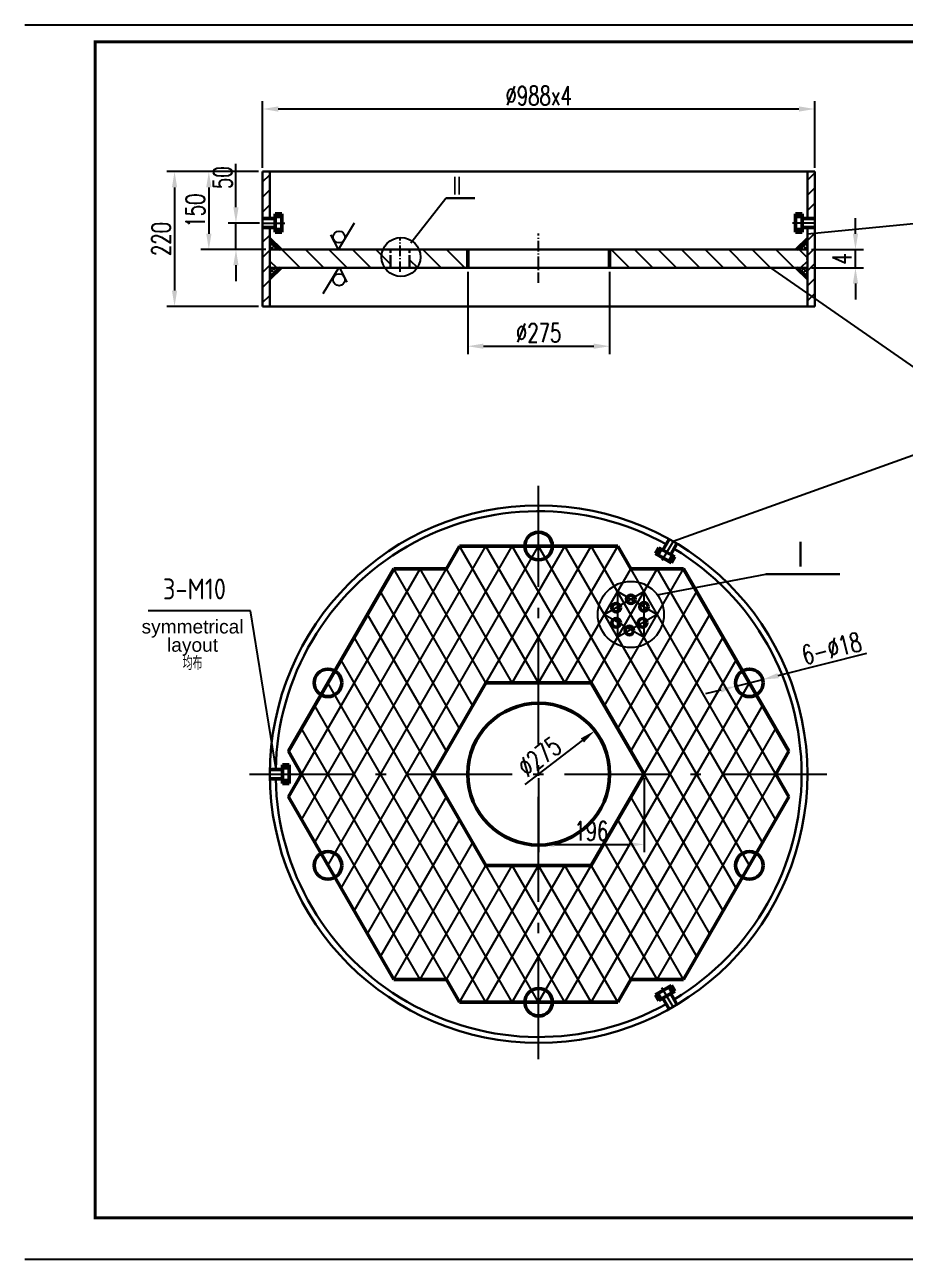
# Model space of a CAD drawing. Extents: x 25064 to 67879, y 10 to 12625.
# Drawn here: x 63701 to 65798, y 26 to 2966 of the extents above; entities that cross this region are included whole.
import ezdxf

# ---------------------------------------------------------------- set-up
doc = ezdxf.new("R2010")
doc.units = 0
doc.linetypes.add('CENTER', pattern=[1.875, 1.25, -0.25, 0.125, -0.25])
doc.linetypes.add('DASHDOT-M', pattern=[36, 30, -3, 0, -3])
doc.layers.get('DEFPOINTS').update_dxf_attribs({"linetype": 'CONTINUOUS'})
for name, color, linetype in [('1', 2, 'CONTINUOUS'), ('TEXT', 2, 'CONTINUOUS'), ('中心线', 3, 'CENTER'), ('图层1', 2, 'CONTINUOUS')]:
    doc.layers.add(name, color=color, linetype=linetype)
for name, color, linetype, lineweight in [('2', 1, 'CONTINUOUS', 30), ('CDR_DWG3', 1, 'DASHDOT-M', 30), ('图层2', 1, 'CONTINUOUS', 50)]:
    doc.layers.add(name, color=color, linetype=linetype, lineweight=lineweight)
doc.styles.add('GB', font='gbenor.shx', dxfattribs={"width": 0.9, "bigfont": 'gbcbig.shx'})
doc.styles.add('HZTXT', font='txt', dxfattribs={"width": 0.7, "bigfont": 'HZ.SHX'})
doc.styles.add('样式 1', font='gbenor.shx', dxfattribs={"bigfont": 'gbcbig.shx'})
doc.dimstyles.new('1', dxfattribs={"dimscale": 15, "dimtxt": 3, "dimasz": 2.5, "dimexe": 1.25, "dimexo": 0.625, "dimtad": 1, "dimdec": 0, "dimdsep": 46, "dimlunit": 6, "dimtxsty": 'HZTXT', "dimcen": 2.5, "dimclrt": 256, "dimadec": 0, "dimazin": 0, "dimtfac": 1, "dimtdec": 0, "dimtmove": 0, "dimatfit": 3, "dimfxl": 0, "dimtolj": 1, "dimtzin": 0, "dimarcsym": 0})

# ---------------------------------------------------------------- blocks, each defined once
blk = doc.blocks.new('*D99')
at = {"layer": '1', "color": 0, "lineweight": -2}
for p, q in [((65679.2, 2467.6), (65679.2, 2505.1)), ((65574.2, 2430.1), (65698, 2430.1)), ((65679.2, 2386.5), (65679.2, 2430.1)), ((65574.2, 2386.5), (65698, 2386.5)), ((65679.2, 2349), (65679.2, 2311.5))]:
    blk.add_line(p, q, dxfattribs=at)
at = {"layer": '1', "color": 0}
for points in [[(65673, 2467.6), (65685.5, 2467.6), (65679.2, 2430.1)], [(65673, 2349), (65685.5, 2349), (65679.2, 2386.5)]]:
    blk.add_solid(points, dxfattribs=at)
at = {"layer": 'DEFPOINTS', "color": 0}
for p in [(65564.8, 2430.1), (65679.2, 2430.1), (65564.8, 2386.5)]:
    blk.add_point(p, dxfattribs=at)
at = {"layer": '1', "insert": (65647.4, 2408.3), "char_height": 45, "attachment_point": 5, "rotation": 90, "style": 'HZTXT'}
blk.add_mtext('\\A1;4', dxfattribs=at)
blk = doc.blocks.new('*D100')
at = {"layer": '1', "color": 0, "lineweight": -2}
for p, q in [((64267.4, 2625), (64267.4, 2783.5)), ((64304.9, 2764.8), (65544.7, 2764.8)), ((65582.2, 2625), (65582.2, 2783.5))]:
    blk.add_line(p, q, dxfattribs=at)
at = {"layer": '1', "color": 0}
for points in [[(64304.9, 2771), (64304.9, 2758.5), (64267.4, 2764.8)], [(65544.7, 2771), (65544.7, 2758.5), (65582.2, 2764.8)]]:
    blk.add_solid(points, dxfattribs=at)
at = {"layer": 'DEFPOINTS', "color": 0}
for p in [(65582.2, 2764.8), (64267.4, 2615.6), (65582.2, 2615.6)]:
    blk.add_point(p, dxfattribs=at)
at = {"layer": '1', "insert": (64924.8, 2796.7), "char_height": 45, "attachment_point": 5, "style": 'HZTXT'}
blk.add_mtext('\\A1;%%C988x4', dxfattribs=at)
blk = doc.blocks.new('*D98')
at = {"layer": 'DEFPOINTS', "color": 0}
for p in [(64204, 2493.3), (64269.6, 2493.3), (64284.8, 2430.1)]:
    blk.add_point(p, dxfattribs=at)
at = {"layer": '图层1', "color": 0, "lineweight": -2}
for p, q in [((64204, 2530.8), (64204, 2634.3)), ((64260.2, 2493.3), (64185.2, 2493.3)), ((64204, 2430.1), (64204, 2493.3)), ((64275.4, 2430.1), (64185.2, 2430.1)), ((64204, 2392.6), (64204, 2355.1))]:
    blk.add_line(p, q, dxfattribs=at)
at = {"layer": '图层1', "color": 0}
for points in [[(64197.7, 2530.8), (64210.2, 2530.8), (64204, 2493.3)], [(64197.7, 2392.6), (64210.2, 2392.6), (64204, 2430.1)]]:
    blk.add_solid(points, dxfattribs=at)
at = {"layer": '图层1', "insert": (64172.1, 2601.3), "char_height": 45, "attachment_point": 5, "rotation": 90, "style": 'HZTXT'}
blk.add_mtext('\\A1;50', dxfattribs=at)
blk = doc.blocks.new('*D111')
at = {"layer": 'DEFPOINTS', "color": 0}
for p in [(64924.8, 1180.9), (65175.7, 1180.9), (65175.7, 1013.4)]:
    blk.add_point(p, dxfattribs=at)
at = {"layer": '图层1', "color": 0, "lineweight": -2}
for p, q in [((64924.8, 1171.6), (64924.8, 994.7)), ((65175.7, 1171.6), (65175.7, 994.7)), ((64962.3, 1013.4), (65138.2, 1013.4))]:
    blk.add_line(p, q, dxfattribs=at)
at = {"layer": '图层1', "color": 0}
for points in [[(64962.3, 1019.7), (64962.3, 1007.2), (64924.8, 1013.4)], [(65138.2, 1019.7), (65138.2, 1007.2), (65175.7, 1013.4)]]:
    blk.add_solid(points, dxfattribs=at)
at = {"layer": '图层1', "insert": (65050.2, 1045.3), "char_height": 45, "attachment_point": 5, "style": 'HZTXT'}
blk.add_mtext('\\A1;196', dxfattribs=at)
blk = doc.blocks.new('*D122')
at = {"layer": 'DEFPOINTS', "color": 0}
for p in [(65394.8, 1390.2), (65458.3, 1406.2)]:
    blk.add_point(p, dxfattribs=at)
at = {"layer": '图层1', "color": 0, "lineweight": -2}
for p, q in [((65705.5, 1468.3), (65494.7, 1415.3)), ((65394.8, 1390.2), (65458.3, 1406.2)), ((65358.4, 1381.1), (65322, 1371.9))]:
    blk.add_line(p, q, dxfattribs=at)
at = {"layer": '图层1', "color": 0}
for points in [[(65493.2, 1421.4), (65496.2, 1409.3), (65458.3, 1406.2)], [(65356.9, 1387.1), (65359.9, 1375), (65394.8, 1390.2)]]:
    blk.add_solid(points, dxfattribs=at)
at = {"layer": '图层1', "insert": (65622.4, 1480.3), "char_height": 45, "attachment_point": 5, "rotation": 14.1076, "style": 'HZTXT'}
blk.add_mtext('\\A1;6-%%C18', dxfattribs=at)
blk = doc.blocks.new('*D131')
at = {"layer": 'DEFPOINTS', "color": 0}
for p in [(64755.9, 2386.5), (65093.7, 2386.5), (65093.7, 2199.9)]:
    blk.add_point(p, dxfattribs=at)
at = {"layer": '图层1', "color": 0, "lineweight": -2}
for p, q in [((64755.9, 2377.1), (64755.9, 2181.2)), ((65093.7, 2377.1), (65093.7, 2181.2)), ((64793.4, 2199.9), (65056.2, 2199.9))]:
    blk.add_line(p, q, dxfattribs=at)
at = {"layer": '图层1', "color": 0}
for points in [[(64793.4, 2206.2), (64793.4, 2193.7), (64755.9, 2199.9)], [(65056.2, 2206.2), (65056.2, 2193.7), (65093.7, 2199.9)]]:
    blk.add_solid(points, dxfattribs=at)
at = {"layer": '图层1', "insert": (64924.8, 2231.8), "char_height": 45, "attachment_point": 5, "style": 'HZTXT'}
blk.add_mtext('\\A1;%%C275', dxfattribs=at)
blk = doc.blocks.new('*D132')
at = {"layer": 'DEFPOINTS', "color": 0}
for p in [(65058.5, 1284.2), (64791.1, 1077.7)]:
    blk.add_point(p, dxfattribs=at)
at = {"layer": '图层1', "color": 0, "lineweight": -2}
blk.add_line((64892.9, 1156.3), (65028.9, 1261.2), dxfattribs=at)
at = {"layer": '图层1', "color": 0}
blk.add_solid([(65025, 1266.2), (65032.7, 1256.3), (65058.5, 1284.2)], dxfattribs=at)
at = {"layer": '图层1', "insert": (64926.6, 1222.5), "char_height": 45, "attachment_point": 5, "rotation": 37.6665, "style": 'HZTXT'}
blk.add_mtext('\\A1;%%C275', dxfattribs=at)
blk = doc.blocks.new('*D143')
at = {"layer": 'DEFPOINTS', "color": 0}
for p in [(64267.4, 2615.6), (64139.4, 2430.1), (64267.4, 2430.1)]:
    blk.add_point(p, dxfattribs=at)
at = {"layer": '图层1', "color": 0, "lineweight": -2}
for p, q in [((64258, 2615.6), (64120.7, 2615.6)), ((64139.4, 2578.1), (64139.4, 2467.6)), ((64258, 2430.1), (64120.7, 2430.1))]:
    blk.add_line(p, q, dxfattribs=at)
at = {"layer": '图层1', "color": 0}
for points in [[(64133.2, 2578.1), (64145.7, 2578.1), (64139.4, 2615.6)], [(64133.2, 2467.6), (64145.7, 2467.6), (64139.4, 2430.1)]]:
    blk.add_solid(points, dxfattribs=at)
at = {"layer": '图层1', "insert": (64107.5, 2522.8), "char_height": 45, "attachment_point": 5, "rotation": 90, "style": 'HZTXT'}
blk.add_mtext('\\A1;150', dxfattribs=at)
blk = doc.blocks.new('*D144')
at = {"layer": 'DEFPOINTS', "color": 0}
for p in [(64267.4, 2615.6), (64057.8, 2294.8), (64267.4, 2294.8)]:
    blk.add_point(p, dxfattribs=at)
at = {"layer": '图层1', "color": 0, "lineweight": -2}
for p, q in [((64258, 2615.6), (64039, 2615.6)), ((64057.8, 2578.1), (64057.8, 2332.3)), ((64258, 2294.8), (64039, 2294.8))]:
    blk.add_line(p, q, dxfattribs=at)
at = {"layer": '图层1', "color": 0}
for points in [[(64051.5, 2578.1), (64064, 2578.1), (64057.8, 2615.6)], [(64051.5, 2332.3), (64064, 2332.3), (64057.8, 2294.8)]]:
    blk.add_solid(points, dxfattribs=at)
at = {"layer": '图层1', "insert": (64025.9, 2455.2), "char_height": 45, "attachment_point": 5, "rotation": 90, "style": 'HZTXT'}
blk.add_mtext('\\A1;220', dxfattribs=at)

msp = doc.modelspace()

# ---------------------------------------------------------------- hatches: boundary and pattern name
at = {"layer": '图层1'}
h = msp.add_hatch(dxfattribs=at)
h.set_pattern_fill('ANSI31', color=256, scale=8, style=0)
h.paths.add_polyline_path([(64284.80148, 2615.60992), (64267.38987, 2615.60992), (64267.38987, 2504.1089), (64284.80148, 2504.1089)])
h.paths.add_polyline_path([(64284.80148, 2482.39486), (64267.38987, 2482.39486), (64267.38987, 2294.79145), (64284.80148, 2294.79145)])
h.paths.add_polyline_path([(65582.21309, 2615.60992), (65564.80148, 2615.60992), (65564.80148, 2504.1089), (65582.21309, 2504.1089)])
h.paths.add_polyline_path([(65582.21309, 2468.55974), (65564.80148, 2466.84821), (65564.80148, 2325.49634), (65582.21309, 2313.41127)])
h.paths.add_polyline_path([(65582.21309, 2482.39486), (65564.80148, 2482.39486), (65564.80148, 2466.84821), (65582.21309, 2468.55974)])
h.paths.add_polyline_path([(65582.21309, 2313.41127), (65564.80148, 2325.49634), (65564.80148, 2294.79145), (65582.21309, 2294.79145)])
h = msp.add_hatch(dxfattribs=at)
h.set_pattern_fill('ANSI37', color=256, scale=2, style=0)
h.paths.add_polyline_path([(64284.80148, 2455.77416), (64284.80148, 2430.06742), (64310.50821, 2430.06742)])
h.paths.add_polyline_path([(64310.50821, 2386.51187), (64284.80148, 2386.51187), (64284.80148, 2360.80513)])
h = msp.add_hatch(dxfattribs=at)
h.set_pattern_fill('ANSI37', color=256, scale=2, style=0)
h.set_pattern_definition([(135, (129849.603, 0), (4.49012806, 4.49012806), []), (45, (129849.603, 0), (4.49012806, -4.49012806), [])])
h.paths.add_polyline_path([(65564.80148, 2455.77416), (65564.80148, 2430.06742), (65539.09474, 2430.06742)])
h.paths.add_polyline_path([(65539.09474, 2386.51187), (65564.80148, 2386.51187), (65564.80148, 2360.80513)])

# ---------------------------------------------------------------- linework, layer by layer
at = {"layer": '1'}
msp.add_line((64620.11031, 2445.94595), (64703.47107, 2552.40196), dxfattribs=at)
at = {"layer": '2'}
for p, q in [((64267.38987, 2294.79145), (64267.38987, 2615.60992)), ((64267.38987, 2615.60992), (65582.21309, 2615.60992)), ((64284.80148, 2504.1089), (64284.80148, 2615.60992)), ((65564.80148, 2504.1089), (65564.80148, 2615.60992)), ((65582.21309, 2294.79145), (65582.21309, 2615.60992)), ((64703.47107, 2552.40196), (64772.764, 2552.40196)), ((64284.80148, 2294.79145), (64284.80148, 2482.39486)), ((65564.80148, 2294.79145), (65564.80148, 2482.39486)), ((65564.80148, 2430.06742), (64284.80148, 2430.06742)), ((64284.80148, 2430.06742), (64284.80148, 2386.51187)), ((65564.80148, 2430.06742), (65564.80148, 2386.51187)), ((65564.80148, 2430.06742), (65564.80148, 2386.51187)), ((64284.80148, 2386.51187), (65564.80148, 2386.51187)), ((64267.38987, 2294.79145), (64284.80148, 2294.79145)), ((64267.38987, 2294.79145), (65582.21309, 2294.79145)), ((65582.21309, 2294.79145), (65564.80148, 2294.79145)), ((65465.80766, 1656.98056), (65642.02123, 1656.98056))]:
    msp.add_line(p, q, dxfattribs=at)
msp.add_lwpolyline([(63868.98993, 124.54524, 7, 7, 0), (67781.98993, 124.54524, 7, 7, 0), (67781.98993, 2924.54524, 7, 7, 0), (63868.98993, 2924.54524, 7, 7, 0)], format="xyseb", close=True, dxfattribs=at)
msp.add_circle((64924.80148, 1180.92761), 640, dxfattribs=at)
for start, end in [(60.99364594, 179.00635406), (300.99364594, 59.00635406), (180.99364594, 299.00635406)]:
    msp.add_arc((64924.80148, 1180.92761), 626.07071, start, end, dxfattribs=at)
at = {"layer": 'CDR_DWG3'}
for p, q in [((64571.82273, 2386.51187), (64571.82273, 2428.78697)), ((64617.49906, 2386.51187), (64617.49906, 2428.78697))]:
    msp.add_line(p, q, dxfattribs=at)
msp.add_point((65564.80148, 2407.65296), dxfattribs=at)
at = {"layer": 'DEFPOINTS'}
for p in [(65748.29231, 2430.06742), (65770.56373, 2386.51187)]:
    msp.add_point(p, dxfattribs=at)
at = {"layer": 'TEXT'}
for p, q in [((63700.90805, 2965.55534), (67878.91264, 2965.55534)), ((64313.39473, 2430.06742), (64356.95028, 2386.51187)), ((64369.39187, 2430.06742), (64412.94743, 2386.51187)), ((64425.38901, 2430.06742), (64468.94457, 2386.51187)), ((64481.38616, 2430.06742), (64524.94171, 2386.51187)), ((64537.3833, 2430.06742), (64571.82273, 2395.62799)), ((64649.37759, 2430.06742), (64692.93314, 2386.51187)), ((64705.37473, 2430.06742), (64748.93028, 2386.51187)), ((65097.35473, 2430.06742), (65140.91028, 2386.51187)), ((65153.35187, 2430.06742), (65196.90743, 2386.51187)), ((65209.34902, 2430.06742), (65252.90457, 2386.51187)), ((65209.34902, 2430.06742), (65252.90457, 2386.51187)), ((65265.34616, 2430.06742), (65308.90171, 2386.51187)), ((65321.3433, 2430.06742), (65364.89886, 2386.51187)), ((65377.34044, 2430.06742), (65420.896, 2386.51187)), ((65433.33759, 2430.06742), (65476.89314, 2386.51187)), ((65489.33473, 2430.06742), (65532.89029, 2386.51187)), ((65545.33187, 2430.06742), (65564.80148, 2410.59782)), ((64284.80148, 2402.66353), (64300.95314, 2386.51187)), ((64617.49906, 2405.94881), (64636.936, 2386.51187)), ((65564.80148, 2402.66353), (65548.64982, 2386.51187)), ((63700.90805, 25.55535), (67875.08988, 25.55535)), ((63700.90805, 25.55535), (67875.08993, 25.55535)), ((63717.51413, 25.55535), (67875.08988, 25.55535)), ((63721.33689, 25.55535), (67878.91264, 25.55535))]:
    msp.add_line(p, q, dxfattribs=at)
msp.add_circle((64596.92024, 2412.33913), 46.38013, dxfattribs=at)
at = {"layer": '中心线', "ltscale": 20}
for p, q in [((64594.66089, 2376.85019), (64594.66089, 2456.04211)), ((64924.80148, 2350.7598), (64924.80148, 2468.34723))]:
    msp.add_line(p, q, dxfattribs=at)
at = {"layer": '中心线', "ltscale": 200}
for p, q in [((64924.80148, 501.98501), (64924.80148, 1867.68378)), ((64236.36207, 1180.92761), (65613.24089, 1180.92761))]:
    msp.add_line(p, q, dxfattribs=at)
at = {"layer": '图层1'}
for p, q in [((64267.38987, 2493.25188), (64320.00559, 2493.25188)), ((64448.55425, 2430.47272), (64486.62151, 2493.48043)), ((65582.21309, 2493.25188), (65529.59737, 2493.25188)), ((65889.05179, 2498.7215), (65564.80148, 2466.84821)), ((64448.30938, 2430.06742), (64430.06444, 2465.23559)), ((64449.2237, 2387.55951), (64411.15645, 2324.5518)), ((64449.46857, 2387.96481), (64467.71351, 2352.79664)), ((65476.89314, 2386.51187), (65889.05179, 2100.44028)), ((65889.05179, 1965.98893), (65244.80148, 1735.18387)), ((65244.80148, 1735.18387), (65218.49362, 1689.61731)), ((64360.31424, 1072.29199), (64736.63906, 1724.10571)), ((64391.67464, 1017.97418), (64799.35987, 1724.10571)), ((64423.03504, 963.65637), (64862.08067, 1724.10571)), ((64454.39544, 909.33856), (64924.80148, 1724.10571)), ((64485.75585, 855.02075), (64987.52228, 1724.10571)), ((64924.80148, 1398.19885), (64736.63906, 1724.10571)), ((64987.52228, 1398.19885), (64799.35987, 1724.10571)), ((64862.08067, 1398.19885), (65050.24309, 1724.10571)), ((65363.84711, 855.02075), (64862.08067, 1724.10571)), ((64924.80148, 1398.19885), (65112.96389, 1724.10571)), ((65395.20751, 909.33856), (64924.80148, 1724.10571)), ((65426.56791, 963.65637), (64987.52228, 1724.10571)), ((65457.92832, 1017.97418), (65050.24309, 1724.10571)), ((65489.28872, 1072.29199), (65112.96389, 1724.10571)), ((64328.95383, 1126.6098), (64642.55786, 1669.7879)), ((64328.95383, 1235.24542), (64579.83705, 1669.7879)), ((64767.99947, 1343.88104), (64579.83705, 1669.7879)), ((64799.35987, 1398.19885), (64642.55786, 1669.7879)), ((64799.35987, 1398.19885), (64642.55786, 1669.7879)), ((64862.08067, 1398.19885), (64705.27866, 1669.7879)), ((64987.52228, 1398.19885), (65144.32429, 1669.7879)), ((65050.24309, 1398.19885), (65207.0451, 1669.7879)), ((65050.24309, 1398.19885), (65207.0451, 1669.7879)), ((65081.60349, 1343.88104), (65269.7659, 1669.7879)), ((65520.64912, 1126.6098), (65207.0451, 1669.7879)), ((65207.41428, 1608.23973), (65465.80766, 1656.98056)), ((65520.64912, 1235.24542), (65269.7659, 1669.7879)), ((64736.63906, 1289.56323), (64548.47665, 1615.47009)), ((65175.6847, 1615.47009), (65081.60349, 1561.15228)), ((65112.96389, 1289.56323), (65301.12631, 1615.47009)), ((65112.96389, 1615.47009), (65207.0451, 1561.15228)), ((65112.96389, 1506.83447), (65112.96389, 1615.47009)), ((65175.6847, 1506.83447), (65175.6847, 1615.47009)), ((64238.57197, 1569.48988), (63994.60772, 1569.48988)), ((64299.8334, 1191.78463), (64238.57197, 1569.48988)), ((64705.27866, 1235.24542), (64517.11625, 1561.15228)), ((65081.60349, 1561.15228), (65175.6847, 1506.83447)), ((65207.0451, 1561.15228), (65112.96389, 1506.83447)), ((65144.32429, 1235.24542), (65332.48671, 1561.15228)), ((64987.52228, 637.74951), (64485.75585, 1506.83447)), ((64862.08067, 637.74951), (65363.84711, 1506.83447)), ((64924.80148, 637.74951), (64454.39544, 1452.51666)), ((64924.80148, 637.74951), (65395.20751, 1452.51666)), ((64862.08067, 637.74951), (64423.03504, 1398.19885)), ((64987.52228, 637.74951), (65426.56791, 1398.19885)), ((64799.35987, 637.74951), (64391.67464, 1343.88104)), ((65050.24309, 637.74951), (65457.92832, 1343.88104)), ((64736.63906, 637.74951), (64360.31424, 1289.56323)), ((65112.96389, 637.74951), (65489.28872, 1289.56323)), ((64642.55786, 692.06732), (64328.95383, 1235.24542)), ((65207.0451, 692.06732), (65520.64912, 1235.24542)), ((64284.80148, 1180.92761), (64337.4172, 1180.92761)), ((64579.83705, 692.06732), (64328.95383, 1126.6098)), ((64517.11625, 800.70294), (64705.27866, 1126.6098)), ((65332.48671, 800.70294), (65144.32429, 1126.6098)), ((65269.7659, 692.06732), (65520.64912, 1126.6098)), ((64548.47665, 746.38513), (64736.63906, 1072.29199)), ((65301.12631, 746.38513), (65112.96389, 1072.29199)), ((64579.83705, 692.06732), (64767.99947, 1017.97418)), ((65269.7659, 692.06732), (65081.60349, 1017.97418)), ((64642.55786, 692.06732), (64799.35987, 963.65637)), ((64642.55786, 692.06732), (64799.35987, 963.65637)), ((64705.27866, 692.06732), (64862.08067, 963.65637)), ((64736.63906, 637.74951), (64924.80148, 963.65637)), ((64799.35987, 637.74951), (64987.52228, 963.65637)), ((65050.24309, 637.74951), (64862.08067, 963.65637)), ((65112.96389, 637.74951), (64924.80148, 963.65637)), ((65144.32429, 692.06732), (64987.52228, 963.65637)), ((65207.0451, 692.06732), (65050.24309, 963.65637)), ((65207.0451, 692.06732), (65050.24309, 963.65637)), ((65244.80148, 626.67135), (65218.49362, 672.2379))]:
    msp.add_line(p, q, dxfattribs=at)
for centre, radius in [((64449.46552, 2459.91546), 14.12243), ((64449.46552, 2358.11677), 14.12243), ((65144.32429, 1561.15228), 78.72468)]:
    msp.add_circle(centre, radius, dxfattribs=at)
at = {"layer": '图层2'}
for p, q in [((64267.38987, 2504.1089), (64297.45372, 2504.1089)), ((64297.45372, 2515.29785), (64297.45372, 2471.20591)), ((64297.45372, 2515.29785), (64313.46265, 2515.29785)), ((64297.45372, 2508.53475), (64313.46265, 2508.53475)), ((64313.46265, 2515.29785), (64313.46265, 2471.20591)), ((65536.14031, 2515.29785), (65536.14031, 2471.20591)), ((65552.14924, 2515.29785), (65536.14031, 2515.29785)), ((65552.14924, 2508.53475), (65536.14031, 2508.53475)), ((65552.14924, 2515.29785), (65552.14924, 2471.20591)), ((65582.21309, 2504.1089), (65552.14924, 2504.1089)), ((64267.38987, 2482.39486), (64297.45372, 2482.39486)), ((64297.45372, 2477.96901), (64313.46265, 2477.96901)), ((64297.45372, 2471.20591), (64313.46265, 2471.20591)), ((65552.14924, 2477.96901), (65536.14031, 2477.96901)), ((65552.14924, 2471.20591), (65536.14031, 2471.20591)), ((65582.21309, 2482.39486), (65552.14924, 2482.39486)), ((64284.80148, 2455.77416), (64310.50821, 2430.06742)), ((65564.80148, 2455.77416), (65539.09474, 2430.06742)), ((64284.80148, 2360.80513), (64310.50821, 2386.51187)), ((65564.80148, 2360.80513), (65539.09474, 2386.51187)), ((65235.39902, 1740.61238), (65220.3671, 1714.57631)), ((64705.27866, 1669.7879), (64736.63906, 1724.10571)), ((64736.63906, 1724.10571), (65112.96389, 1724.10571)), ((65144.32429, 1669.7879), (65112.96389, 1724.10571)), ((65210.67718, 1720.17079), (65202.67272, 1706.30665)), ((65240.85745, 1684.26068), (65202.67272, 1706.30665)), ((65216.5342, 1716.78924), (65208.52973, 1702.9251)), ((65248.86192, 1698.12482), (65210.67718, 1720.17079)), ((65254.20393, 1729.75536), (65239.17201, 1703.71929)), ((65243.0049, 1701.50637), (65235.00044, 1687.64223)), ((65248.86192, 1698.12482), (65240.85745, 1684.26068)), ((64579.83705, 1669.7879), (64328.95383, 1235.24542)), ((64579.83705, 1669.7879), (64705.27866, 1669.7879)), ((65269.7659, 1669.7879), (65144.32429, 1669.7879)), ((65520.64912, 1235.24542), (65269.7659, 1669.7879)), ((64673.91826, 1180.92761), (64799.35987, 1398.19885)), ((64799.35987, 1398.19885), (65050.24309, 1398.19885)), ((65050.24309, 1398.19885), (65175.6847, 1180.92761)), ((64328.95383, 1235.24542), (64360.31424, 1180.92761)), ((65489.28872, 1180.92761), (65520.64912, 1235.24542)), ((64284.80148, 1191.78463), (64314.86533, 1191.78463)), ((64314.86533, 1202.97357), (64314.86533, 1158.88164)), ((64314.86533, 1202.97357), (64330.87426, 1202.97357)), ((64314.86533, 1196.21047), (64330.87426, 1196.21047)), ((64360.31424, 1180.92761), (64328.95383, 1126.6098)), ((64330.87426, 1202.97357), (64330.87426, 1158.88164)), ((64799.35987, 963.65637), (64673.91826, 1180.92761)), ((65175.6847, 1180.92761), (65050.24309, 963.65637)), ((65520.64912, 1126.6098), (65489.28872, 1180.92761)), ((64284.80148, 1170.07059), (64314.86533, 1170.07059)), ((64314.86533, 1165.64474), (64330.87426, 1165.64474)), ((64314.86533, 1158.88164), (64330.87426, 1158.88164)), ((64328.95383, 1126.6098), (64579.83705, 692.06732)), ((65269.7659, 692.06732), (65520.64912, 1126.6098)), ((65050.24309, 963.65637), (64799.35987, 963.65637)), ((64579.83705, 692.06732), (64705.27866, 692.06732)), ((64705.27866, 692.06732), (64736.63906, 637.74951)), ((65144.32429, 692.06732), (65112.96389, 637.74951)), ((65269.7659, 692.06732), (65144.32429, 692.06732)), ((65202.67272, 655.54857), (65240.85745, 677.59453)), ((65248.86192, 663.73039), (65240.85745, 677.59453)), ((65210.67718, 641.68443), (65202.67272, 655.54857)), ((65216.5342, 645.06598), (65208.52973, 658.93012)), ((65210.67718, 641.68443), (65248.86192, 663.73039)), ((65235.39902, 621.24284), (65220.3671, 647.2789)), ((65243.0049, 660.34884), (65235.00044, 674.21298)), ((65254.20393, 632.09986), (65239.17201, 658.13592)), ((64736.63906, 637.74951), (65112.96389, 637.74951))]:
    msp.add_line(p, q, dxfattribs=at)
at = {"layer": '图层2', "ltscale": 20}
for p, q in [((64755.8553, 2386.51187), (64755.8553, 2430.06742)), ((65093.74765, 2386.51187), (65093.74765, 2430.06742))]:
    msp.add_line(p, q, dxfattribs=at)
at = {"layer": '图层2'}
for centre, radius in [((64924.80148, 1724.10571), 32.76842), ((65144.32429, 1597.36415), 10.09602), ((65175.6847, 1579.25822), 10.09602), ((65109.51439, 1577.26664), 10.09602), ((65109.51439, 1541.05477), 10.09602), ((65140.87479, 1522.94883), 10.09602), ((65172.23519, 1541.05477), 10.09602), ((64423.03504, 1398.19885), 32.76842), ((65426.56791, 1398.19885), 32.76842), ((64924.80148, 1180.92761), 168.94618), ((64423.03504, 963.65637), 32.76842), ((65426.56791, 963.65637), 32.76842), ((64924.80148, 637.74951), 32.76842)]:
    msp.add_circle(centre, radius, dxfattribs=at)

# ---------------------------------------------------------------- texts
at = {"layer": '1', "style": '样式 1'}
msp.add_text('3-M10', height=49.756824, dxfattribs=at).set_placement((64030.03042, 1597.02207))
at = {"layer": '图层1', "style": 'HZTXT', "width": 0.7}
for s, height, p in [('II', 42, (64720.2517, 2561.39336)), ('I', 58.77551, (65541.66539, 1675.69724))]:
    msp.add_text(s, height=height, dxfattribs=at).set_placement(p)
at = {"layer": '图层1', "insert": (64100.62183, 1428.81671), "char_height": 32.6065114, "width": 309.4581658, "attachment_point": 8, "line_spacing_factor": 0.8, "style": 'GB'}
msp.add_mtext('{\\fArial|b0|i0|c0|p34;\\W1;symmetrical layout\\P\\Fgbenor,gbcbig|c134;均布}', dxfattribs=at)

# ---------------------------------------------------------------- dimensions: what is measured, and where the dimension line sits
at = {"layer": '1'}
dim = msp.add_linear_dim(base=(65582.21309, 2764.78647), p1=(64267.38987, 2615.60992), p2=(65582.21309, 2615.60992), text='%%C988x4', dimstyle='1', override={"dimfxl": 1.25}, dxfattribs=at)
dim.commit()
dim.dimension.update_dxf_attribs({"geometry": '*D100', "text_midpoint": (64924.80148, 2764.78647), "dimtype": 160})
dim = msp.add_linear_dim(base=(65679.24803, 2430.06742), p1=(65564.80148, 2386.51187), p2=(65564.80148, 2430.06742), angle=90, text='4', dimstyle='1', override={"dimfxl": 1.25}, dxfattribs=at)
dim.commit()
dim.dimension.update_dxf_attribs({"geometry": '*D99', "text_midpoint": (65647.37303, 2408.28965)})
at = {"layer": '图层1'}
for base, p1, p2, text, picture, middle in [((64203.97008, 2493.25188), (64284.80148, 2430.06742), (64269.55731, 2493.25188), '50', '*D98', (64172.09508, 2601.25188)), ((64057.79778, 2294.79145), (64267.38987, 2615.60992), (64267.38987, 2294.79145), '220', '*D144', (64025.92278, 2455.20069)), ((64139.40062, 2430.06742), (64267.38987, 2615.60992), (64267.38987, 2430.06742), '150', '*D143', (64107.52562, 2522.83867))]:
    dim = msp.add_linear_dim(base=base, p1=p1, p2=p2, angle=90, text=text, dimstyle='1', override={"dimfxl": 1.25}, dxfattribs=at)
    dim.commit()
    dim.dimension.update_dxf_attribs({"geometry": picture, "text_midpoint": middle})
dim = msp.add_linear_dim(base=(65093.74765, 2199.93448), p1=(64755.8553, 2386.51187), p2=(65093.74765, 2386.51187), text='%%C275', dimstyle='1', override={"dimfxl": 1.25}, dxfattribs=at)
dim.commit()
dim.dimension.update_dxf_attribs({"geometry": '*D131', "text_midpoint": (64924.80148, 2199.93448), "dimtype": 160})
for p1, p2, text, picture, middle in [((65394.78781, 1390.21173), (65458.34802, 1406.18597), '6-%%C18', '*D122', (65630.1703, 1449.36913)), ((64791.06695, 1077.69056), (65058.536, 1284.16465), '%%C275', '*D132', (64946.0326, 1197.31708))]:
    dim = msp.add_diameter_dim_2p(p1=p1, p2=p2, text=text, dimstyle='1', override={"dimfxl": 1.25}, dxfattribs=at)
    dim.commit()
    dim.dimension.update_dxf_attribs({"geometry": picture, "text_midpoint": middle, "dimtype": 163})
dim = msp.add_linear_dim(base=(65175.6847, 1013.42256), p1=(64924.80148, 1180.92761), p2=(65175.6847, 1180.92761), text='196', dimstyle='1', override={"dimfxl": 1.25}, dxfattribs=at)
dim.commit()
dim.dimension.update_dxf_attribs({"geometry": '*D111', "text_midpoint": (65050.24309, 1045.29756)})

doc.saveas('drawing.dxf')
